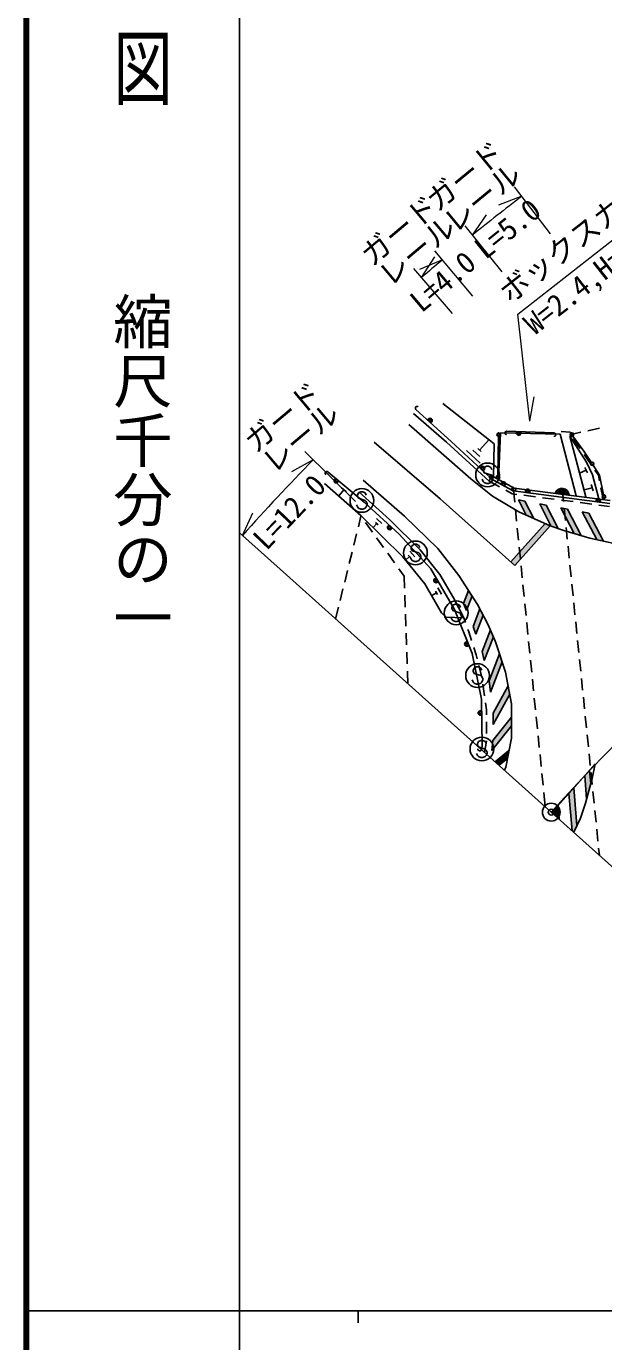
# Model space of a CAD drawing. Units: millimetres at full size, sheet at 1:1000; details may follow other scales. Extents: x 40000 to 680000, y 20000 to 380000.
# Drawn here: x 40000 to 88735, y 202409 to 313416 of the extents above; entities that cross this region are included whole.
import ezdxf
from ezdxf.enums import TextEntityAlignment as Align

# ---------------------------------------------------------------- set-up
doc = ezdxf.new("R2010")
doc.units = ezdxf.units.MM
doc.header["$LTSCALE"] = 1000
doc.header["$PDMODE"] = 32
doc.header["$PDSIZE"] = 500
for name, color, linetype, lineweight in [('M-BGD', 7, 'Continuous', 25), ('M-BMK', 2, 'Continuous', 13), ('M-BMK-OTRS', 5, 'Continuous', 25), ('M-BMK-SRVR', 3, 'Continuous', 25), ('M-STR-HTXT', 7, 'Continuous', 13), ('M-STR-STR1', 1, 'Continuous', 25), ('M-STR-STRC', 7, 'Continuous', 25), ('M-TTL', 2, 'Continuous', 140), ('M-TTL-BAND', 7, 'Continuous', 25)]:
    doc.layers.add(name, color=color, linetype=linetype, lineweight=lineweight)
doc.styles.add('@ＭＳ ゴシック', font='')
doc.styles.add('ＭＳ ゴシック', font='')
doc.styles.get('@ＭＳ ゴシック').set_extended_font_data('@MS Gothic')
doc.styles.get('ＭＳ ゴシック').set_extended_font_data('MS Gothic')

msp = doc.modelspace()

# ---------------------------------------------------------------- hatches: boundary and pattern name
at = {"layer": 'M-BMK-OTRS'}
for points in [[(80608, 251614), (80740, 252297), (79563, 251353), (79902, 251049)], [(86208, 245398), (86479, 245978), (86213, 249148), (85800, 248683), (86065, 245526)], [(84980, 246498), (84883, 247650), (84471, 247185), (84492, 246936)]]:
    msp.add_hatch(color=256, dxfattribs=at).paths.add_polyline_path(points)
at = {"layer": 'M-STR-STRC'}
for points in [[(82191, 272160), (82842, 271874), (82089, 273350), (81530, 273456)], [(84285, 271248), (84900, 271033), (83890, 273010), (83331, 273116)], [(86246, 270613), (86845, 270438), (85675, 272674), (85112, 272780)], [(88151, 270100), (88725, 269975), (87490, 272334), (86928, 272437)], [(80893, 268220), (81229, 267921), (84217, 271271), (83783, 271462)], [(76888, 264692), (77141, 264101), (77624, 265345), (77321, 265808)], [(77712, 262765), (77946, 262119), (78563, 263728), (78285, 264260)], [(78472, 260665), (78659, 259898), (79425, 261885), (79173, 262481)], [(79075, 258186), (79194, 257224), (80159, 259788), (79933, 260467)], [(79412, 255460), (79400, 254504), (80801, 257055), (80669, 257750)], [(79383, 253152), (79282, 252303), (80946, 254391), (80950, 255118)], [(87297, 248187), (87640, 249477), (87542, 250639), (87130, 250177)]]:
    msp.add_hatch(color=256, dxfattribs=at).paths.add_polyline_path(points)

# ---------------------------------------------------------------- linework, layer by layer
at = {"layer": 'M-BGD'}
for p, q in [((79497, 278169), (75168, 281576)), ((79868, 275142), (80035, 279099)), ((86425, 273788), (85072, 278986)), ((85839, 278953), (86817, 279163)), ((85873, 278830), (87241, 273701)), ((87403, 279289), (88381, 279499)), ((78296, 276544), (77142, 277610)), ((78274, 277099), (77697, 277632)), ((78396, 277521), (78108, 277787)), ((78252, 277654), (79051, 278520)), ((79431, 275408), (79497, 278169)), ((86735, 277775), (86168, 278599)), ((87644, 276458), (87076, 277281)), ((79305, 275467), (79067, 275027)), ((87256, 275966), (86706, 275705)), ((87152, 276186), (87361, 275746)), ((88283, 275530), (87984, 275964)), ((88376, 275066), (88283, 275530)), ((66807, 274294), (66374, 273778)), ((66600, 274467), (67014, 274121)), ((79067, 275027), (79945, 274550)), ((80473, 274264), (81021, 273966)), ((81222, 273246), (81100, 274460)), ((87763, 274472), (87084, 274289)), ((87690, 274743), (87836, 274200)), ((88690, 273498), (88494, 274478)), ((81021, 273966), (81394, 273917)), ((81989, 273840), (82981, 273712)), ((83576, 273634), (84567, 273506)), ((85162, 273429), (86154, 273300)), ((85342, 273313), (85280, 273918)), ((86749, 273223), (87741, 273094)), ((68026, 271179), (68250, 272085)), ((68250, 272085), (68289, 272032)), ((81382, 271654), (81282, 272649)), ((85503, 271722), (85402, 272716)), ((88336, 273017), (89219, 272903)), ((68638, 271544), (69220, 270731)), ((69581, 271448), (69268, 271107)), ((69468, 271552), (69695, 271344)), ((69563, 271884), (70017, 271466)), ((81542, 270062), (81442, 271057)), ((85665, 270130), (85564, 271125)), ((67642, 269626), (67882, 270596)), ((69570, 270243), (70152, 269430)), ((67258, 268072), (67498, 269043)), ((70502, 268943), (71084, 268130)), ((72345, 268674), (72001, 268359)), ((72240, 268789), (72450, 268559)), ((72364, 269114), (72785, 268655)), ((81701, 268470), (81601, 269465)), ((85826, 268538), (85725, 269533)), ((71433, 267642), (71892, 267002)), ((81861, 266878), (81761, 267873)), ((85988, 266946), (85887, 267941)), ((66874, 266519), (67114, 267490)), ((71892, 267002), (71925, 266003)), ((66490, 264966), (66730, 265937)), ((71945, 265403), (71979, 264404)), ((74618, 265602), (74219, 265367)), ((74540, 265735), (74697, 265469)), ((74728, 266025), (75041, 265493)), ((82021, 265286), (81921, 266281)), ((86149, 265354), (86048, 266349)), ((66106, 263413), (66346, 264383)), ((82181, 263694), (82081, 264689)), ((86311, 263762), (86210, 264757)), ((71999, 263804), (72033, 262805)), ((77079, 263091), (76941, 263495)), ((82340, 262102), (82240, 263097)), ((86472, 262171), (86371, 263165)), ((72053, 262205), (72087, 261206)), ((77348, 262305), (77273, 262523)), ((77584, 261573), (77348, 262305)), ((77973, 260365), (77768, 261002)), ((82500, 260510), (82400, 261505)), ((86634, 260579), (86533, 261574)), ((72107, 260606), (72141, 259607)), ((78055, 260044), (77973, 260365)), ((82660, 258918), (82560, 259913)), ((86795, 258987), (86694, 259982)), ((72161, 259007), (72167, 258837)), ((72167, 258837), (72197, 258008)), ((78450, 258493), (78203, 259463)), ((78685, 256911), (78544, 257901)), ((82819, 257326), (82720, 258321)), ((86957, 257395), (86856, 258390)), ((82979, 255734), (82879, 256729)), ((87118, 255803), (87017, 256798)), ((78851, 255741), (78769, 256317)), ((78851, 255323), (78851, 255741)), ((78851, 253723), (78851, 254723)), ((83139, 254142), (83039, 255137)), ((87280, 254211), (87179, 255206)), ((78851, 253086), (78851, 253123)), ((83299, 252550), (83199, 253545)), ((87441, 252620), (87340, 253614)), ((78688, 252137), (78851, 253086)), ((87603, 251028), (87502, 252023)), ((83458, 250958), (83359, 251953)), ((83618, 249366), (83518, 250361)), ((87765, 249436), (87664, 250431)), ((83800, 247556), (83678, 248769)), ((87926, 247844), (87825, 248839)), ((88088, 246252), (87987, 247247)), ((88249, 244660), (88148, 245655)), ((88371, 243459), (88310, 244064))]:
    msp.add_line(p, q, dxfattribs=at)
for points in [[(72692, 280739), (75479, 278324), (79067, 275027)], [(88324, 273537), (87780, 275561), (87274, 276628), (85873, 278830)], [(89283, 273398), (81178, 274450), (79305, 275467)], [(65183, 274835), (68229, 272132), (71771, 268639), (73641, 266366), (75056, 263921), (75449, 263552), (76941, 263495)], [(68064, 274132), (70667, 271802), (73237, 269247), (74917, 267142), (76071, 265196), (76941, 263495)]]:
    msp.add_lwpolyline(points, dxfattribs=at)
for radius, start, end in [(610, 2.99917, 162.22146), (488, 5.63729, 159.58334), (366, 10.10074, 155.11989), (244, 19.4066, 145.81403), (122, 56.98471, 108.23592)]:
    msp.add_arc((85216, 273815), radius, start, end, dxfattribs=at)
at = {"layer": 'M-BMK'}
msp.add_arc((203464, 140317), 160000, 100.44437, 138.13444, dxfattribs=at)
at = {"layer": 'M-BMK-OTRS'}
for q in [(61969, 267120), (106652, 227077)]:
    msp.add_line((84310, 247098), q, dxfattribs=at)
at = {"layer": 'M-BMK-SRVR'}
msp.add_circle((84310, 247098), 750, dxfattribs=at)
msp.add_point((84310, 247098), dxfattribs=at)
at = {"layer": 'M-STR-HTXT'}
for p, q in [((81476, 289130), (99194, 302997)), ((84253, 295895), (81211, 299864)), ((81820, 299070), (79867, 298330)), ((77659, 295793), (78836, 297518)), ((80175, 292684), (77030, 296571)), ((77687, 290637), (74479, 294471)), ((75120, 293704), (73201, 292881)), ((73364, 292217), (74492, 293974)), ((75966, 289179), (72713, 292977)), ((82489, 280094), (81476, 289130)), ((82489, 280094), (82862, 282148)), ((67782, 273322), (63498, 277522)), ((64212, 276822), (62383, 275814)), ((58245, 270457), (59133, 272347)), ((58245, 270457), (58001, 270675)), ((61969, 267120), (58245, 270457))]:
    msp.add_line(p, q, dxfattribs=at)
for radius, start, end in [(200000, 127.46118, 128.97845), (200000, 129.92025, 130.57962), (195000, 135.57083, 138.13444)]:
    msp.add_arc((203464, 140317), radius, start, end, dxfattribs=at)
at = {"layer": 'M-STR-STR1'}
msp.add_line((80035, 279099), (85072, 278986), dxfattribs=at)
at = {"layer": 'M-STR-STRC'}
for p, q in [((79866, 278801), (79808, 275503)), ((80556, 279245), (84538, 279098)), ((85904, 279175), (85146, 279210)), ((85969, 279084), (85904, 279175)), ((87056, 277570), (86144, 278840)), ((87679, 276620), (87056, 277570)), ((78656, 276193), (78565, 276011)), ((78565, 276011), (78565, 275921)), ((78565, 275921), (78656, 275739)), ((78838, 276284), (78656, 276193)), ((78656, 275739), (79202, 275557)), ((79020, 276284), (78838, 276284)), ((79202, 276193), (79020, 276284)), ((79293, 276011), (79202, 276193)), ((79202, 275557), (79293, 275466)), ((79293, 275466), (79384, 275284)), ((88393, 275532), (87844, 276369)), ((88732, 273867), (88393, 275532)), ((78565, 275011), (78475, 275193)), ((78656, 274921), (78565, 275011)), ((78838, 274830), (78656, 274921)), ((79020, 274830), (78838, 274830)), ((79202, 274921), (79020, 274830)), ((81094, 274208), (79173, 275252)), ((79293, 275011), (79202, 274921)), ((79384, 275193), (79293, 275011)), ((79384, 275284), (79384, 275193)), ((89254, 273143), (81106, 274208)), ((68053, 274036), (67962, 273854)), ((67962, 273854), (67962, 273763)), ((67962, 273763), (68053, 273581)), ((68235, 274127), (68053, 274036)), ((68053, 273581), (68598, 273400)), ((68417, 274127), (68235, 274127)), ((68598, 274036), (68417, 274127)), ((68689, 273854), (68598, 274036)), ((68598, 273400), (68689, 273309)), ((68689, 273309), (68780, 273127)), ((68780, 273127), (68780, 273036)), ((82191, 272160), (81530, 273456)), ((82089, 273350), (81530, 273456)), ((82842, 271874), (82089, 273350)), ((84285, 271248), (83331, 273116)), ((83331, 273116), (83890, 273010)), ((67962, 272854), (67871, 273036)), ((68053, 272763), (67962, 272854)), ((68235, 272672), (68053, 272763)), ((68417, 272672), (68235, 272672)), ((68598, 272763), (68417, 272672)), ((68689, 272854), (68598, 272763)), ((68780, 273036), (68689, 272854)), ((84900, 271033), (83890, 273010)), ((86246, 270613), (85112, 272780)), ((85112, 272780), (85675, 272674)), ((86845, 270438), (85675, 272674)), ((88151, 270100), (86928, 272437)), ((87490, 272334), (86928, 272437)), ((88725, 269975), (87490, 272334)), ((83783, 271462), (80893, 268220)), ((84217, 271271), (81229, 267921)), ((72575, 269614), (72484, 269433)), ((72484, 269433), (72484, 269342)), ((72484, 269342), (72575, 269160)), ((72757, 269705), (72575, 269614)), ((72575, 269160), (73120, 268978)), ((72939, 269705), (72757, 269705)), ((73120, 269614), (72939, 269705)), ((73211, 269433), (73120, 269614)), ((73120, 268978), (73211, 268887)), ((73211, 268887), (73302, 268705)), ((73302, 268705), (73302, 268614)), ((72484, 268433), (72393, 268614)), ((72575, 268342), (72484, 268433)), ((72757, 268251), (72575, 268342)), ((72939, 268251), (72757, 268251)), ((73120, 268342), (72939, 268251)), ((73211, 268433), (73120, 268342)), ((73302, 268614), (73211, 268433)), ((77321, 265808), (76888, 264692)), ((77624, 265345), (77141, 264101)), ((76009, 264556), (75918, 264374)), ((75918, 264374), (75918, 264283)), ((75918, 264283), (76009, 264101)), ((76191, 264647), (76009, 264556)), ((76373, 264647), (76191, 264647)), ((76555, 264556), (76373, 264647)), ((76646, 264374), (76555, 264556)), ((77141, 264101), (76888, 264692)), ((78285, 264260), (77712, 262765)), ((75918, 263374), (75827, 263556)), ((76009, 263283), (75918, 263374)), ((76009, 264101), (76555, 263919)), ((76191, 263192), (76009, 263283)), ((76373, 263192), (76191, 263192)), ((76555, 263283), (76373, 263192)), ((76555, 263919), (76646, 263829)), ((76646, 263374), (76555, 263283)), ((76646, 263829), (76737, 263647)), ((76737, 263556), (76646, 263374)), ((76737, 263647), (76737, 263556)), ((78563, 263728), (77946, 262119)), ((77946, 262119), (77712, 262765)), ((79173, 262481), (78472, 260665)), ((79425, 261885), (78659, 259898)), ((78659, 259898), (78472, 260665)), ((79933, 260467), (79075, 258186)), ((80159, 259788), (79194, 257224)), ((77816, 259262), (77725, 259080)), ((77725, 259080), (77725, 258989)), ((77725, 258989), (77816, 258807)), ((77998, 259353), (77816, 259262)), ((77816, 258807), (78361, 258626)), ((78179, 259353), (77998, 259353)), ((78361, 259262), (78179, 259353)), ((78452, 259080), (78361, 259262)), ((77725, 258080), (77634, 258262)), ((77816, 257989), (77725, 258080)), ((77998, 257898), (77816, 257989)), ((78179, 257898), (77998, 257898)), ((78361, 257989), (78179, 257898)), ((78361, 258626), (78452, 258535)), ((78452, 258080), (78361, 257989)), ((78452, 258535), (78543, 258353)), ((78543, 258262), (78452, 258080)), ((78543, 258353), (78543, 258262)), ((79194, 257224), (79075, 258186)), ((80669, 257750), (79412, 255460)), ((80801, 257055), (79400, 254504)), ((79400, 254504), (79412, 255460)), ((80946, 254391), (79282, 252303)), ((80950, 255118), (79383, 253152)), ((78360, 253151), (78178, 253060)), ((78542, 253151), (78360, 253151)), ((78724, 253060), (78542, 253151)), ((79282, 252303), (79383, 253152)), ((78088, 251878), (77997, 252060)), ((78178, 253060), (78088, 252878)), ((78088, 252878), (78088, 252787)), ((78088, 252787), (78178, 252605)), ((78178, 252605), (78724, 252424)), ((78815, 252878), (78724, 253060)), ((78724, 252424), (78815, 252333)), ((78815, 252333), (78906, 252151)), ((78906, 252060), (78815, 251878)), ((78906, 252151), (78906, 252060)), ((80740, 252297), (79563, 251353)), ((78178, 251787), (78088, 251878)), ((78360, 251696), (78178, 251787)), ((78542, 251696), (78360, 251696)), ((78724, 251787), (78542, 251696)), ((78815, 251878), (78724, 251787)), ((80608, 251614), (79902, 251049)), ((87130, 250177), (87297, 248187)), ((87542, 250639), (87640, 249477)), ((85800, 248683), (86065, 245526)), ((86213, 249148), (86479, 245978)), ((84883, 247650), (84980, 246498)), ((84471, 247185), (84492, 246936))]:
    msp.add_line(p, q, dxfattribs=at)
for points in [[(79162, 275337), (75869, 278377), (72887, 281082)], [(95055, 269148), (92964, 269257), (90910, 269497), (87573, 270227), (85379, 270865), (84217, 271271), (81571, 272432), (79353, 273762), (77521, 275228), (72279, 279799)], [(81229, 267921), (74923, 273531), (69363, 278321)], [(65473, 275803), (68526, 273246), (71460, 270546), (74131, 267627), (76154, 264195), (77621, 260482), (78422, 256621), (78479, 252675), (78416, 252380)], [(80373, 250627), (80469, 250897), (80940, 253331), (80956, 256241), (80447, 258918), (79601, 261468), (78992, 262907), (78095, 264624), (76502, 267062), (74723, 269337), (71924, 272088), (68445, 275113)], [(84357, 247057), (86513, 249486), (88027, 251182)], [(88027, 251182), (87766, 249950), (87210, 247862), (86770, 246602), (86208, 245398)]]:
    msp.add_lwpolyline(points, dxfattribs=at)
for centre, radius in [((74080, 280152), 100), ((79868, 278951), 150), ((79868, 278951), 120), ((79868, 278951), 100), ((81551, 279096), 100), ((86057, 278962), 150), ((86057, 278962), 120), ((86057, 278962), 100), ((78929, 275557), 1000), ((87762, 276494), 150), ((87762, 276494), 120), ((87762, 276494), 100), ((78503, 276098), 100), ((79805, 275353), 150), ((79805, 275353), 120), ((79805, 275353), 100), ((66168, 275075), 100), ((68326, 273400), 1000), ((80269, 274784), 100), ((82328, 274162), 100), ((88277, 273385), 100), ((88762, 273720), 150), ((88762, 273720), 120), ((88762, 273720), 100), ((70671, 271120), 112), ((70671, 271120), 100), ((72848, 268978), 1000), ((74580, 266645), 112), ((74580, 266645), 100), ((76282, 263919), 1000), ((77185, 261280), 100), ((78088, 258626), 1000), ((78326, 255465), 112), ((78326, 255465), 100), ((78451, 252424), 1000)]:
    msp.add_circle(centre, radius, dxfattribs=at)
for centre, radius, start, end in [((72988, 281193), 150, 47.78816, 227.78816), ((74080, 280152), 188, 280.91826, 174.65806), ((74080, 280152), 150, 269.19778, 186.37854), ((74080, 280152), 112, 227.78818, 227.78813), ((80550, 279095), 150, 87.88676, 267.88676), ((81551, 279096), 188, 141.01686, 34.75666), ((81551, 279096), 150, 129.29638, 46.47714), ((81551, 279096), 112, 87.88678, 87.88675), ((84533, 278948), 150, 267.88676, 87.88676), ((65377, 275688), 150, 50.05049, 230.05049), ((78503, 276098), 188, 280.40702, 174.14681), ((78503, 276098), 150, 268.68654, 185.86729), ((78503, 276098), 112, 227.27693, 227.2769), ((79245, 275383), 150, 61.47149, 241.47149), ((79264, 275447), 150, 227.27692, 47.27692), ((66168, 275075), 188, 103.18059, 356.92039), ((66168, 275075), 150, 91.46011, 8.64087), ((66168, 275075), 112, 50.05051, 50.05047), ((80269, 274784), 188, 294.60159, 188.34139), ((80269, 274784), 150, 282.88111, 200.06187), ((80269, 274784), 112, 241.47152, 241.47146), ((81125, 274357), 150, 82.55429, 262.55429), ((81165, 274339), 150, 241.47149, 61.47149), ((82328, 274162), 188, 315.68439, 209.42419), ((82328, 274162), 150, 303.96391, 221.14467), ((82328, 274162), 112, 262.55431, 262.55428), ((88277, 273385), 188, 315.68439, 209.42419), ((88277, 273385), 150, 303.96391, 221.14467), ((88277, 273385), 112, 262.55431, 262.55428), ((70671, 271120), 188, 100.51621, 354.25601), ((70671, 271120), 150, 88.79573, 5.97649), ((74580, 266645), 188, 83.64131, 337.3811), ((74580, 266645), 150, 71.92083, 349.10158), ((77185, 261280), 188, 74.68284, 328.42263), ((77185, 261280), 150, 62.96236, 340.14311), ((77185, 261280), 112, 21.55275, 21.55272), ((78326, 255465), 188, 53.94765, 307.68745), ((78326, 255465), 150, 42.22717, 319.40793), ((78269, 252411), 150, 168.05054, 348.05054)]:
    msp.add_arc(centre, radius, start, end, dxfattribs=at)
at = {"layer": 'M-TTL'}
msp.add_line((40000, 380000), (40000, 20000), dxfattribs=at)
at = {"layer": 'M-TTL-BAND'}
for p, q in [((58000, 370000), (58000, 20000)), ((40000, 205000), (579000, 205000)), ((68000, 205000), (68000, 204000))]:
    msp.add_line(p, q, dxfattribs=at)

# ---------------------------------------------------------------- texts
at = {"layer": 'M-STR-HTXT', "style": 'ＭＳ ゴシック'}
msp.add_text('ボックスカルバート', height=1833, rotation=38.047, dxfattribs=at).set_placement((81167, 289523), align=Align.BOTTOM_LEFT)
for s, rotation, p in [('ガード', 39.458, (77942, 299658)), ('レール', 39.458, (79411, 297831)), ('ガード', 40.085, (72404, 295079)), ('レール', 40.085, (73918, 293346)), ('ガード', 40.085, (62580, 279325)), ('レール', 40.085, (64094, 277591))]:
    msp.add_text(s, height=1833, rotation=rotation, dxfattribs=at).set_placement(p, align=Align.BOTTOM_CENTER)
msp.add_text('W=2.4,H=2.4,L=42.0', height=1833, rotation=38.047, dxfattribs=at).set_placement((81784, 288736), align=Align.TOP_LEFT)
for s, rotation, p in [('L=5.0', 38.733, (80041, 297055)), ('L=4.0', 40.085, (74562, 292581)), ('L=12.0', 46.243, (61532, 273069))]:
    msp.add_text(s, height=1833, rotation=rotation, dxfattribs=at).set_placement(p, align=Align.TOP_CENTER)
at = {"layer": 'M-TTL-BAND', "style": '@ＭＳ ゴシック', "width": 1.4}
msp.add_text('平  面  図', height=3666, rotation=270, dxfattribs=at).set_placement((49777, 306475), align=Align.MIDDLE_RIGHT)
at = {"layer": 'M-TTL-BAND', "style": '@ＭＳ ゴシック'}
msp.add_text('縮尺千分の一', height=3666, rotation=270, dxfattribs=at).set_placement((49777, 261030), align=Align.MIDDLE_RIGHT)

doc.saveas('drawing.dxf')
